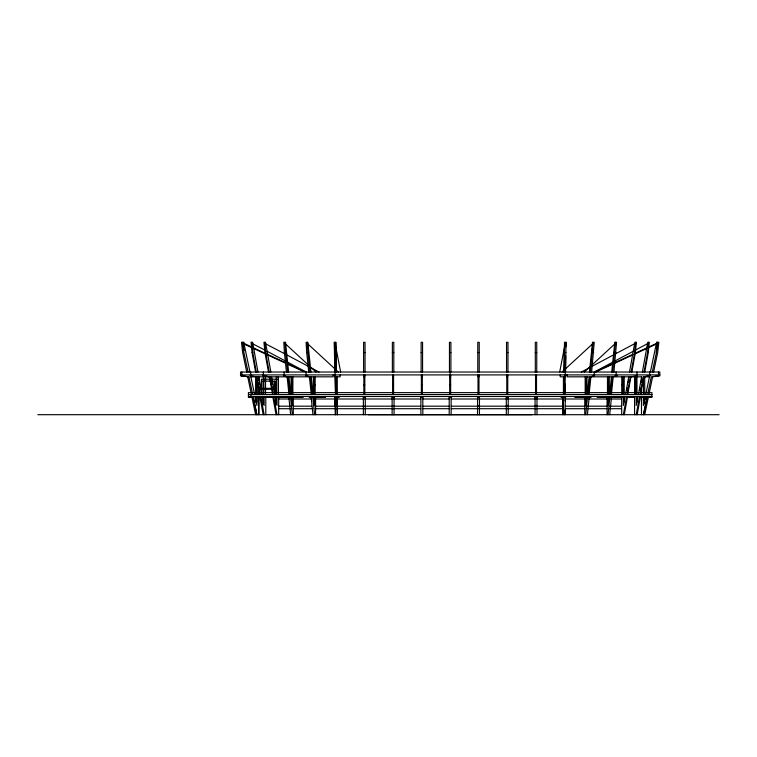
<?xml version="1.0" encoding="UTF-8"?>
<svg xmlns="http://www.w3.org/2000/svg" width="757" height="757" viewBox="0 0 757 757"><rect width="100%" height="100%" fill="white"/><g stroke="black" fill="none" stroke-linecap="round" stroke-linejoin="round"><path stroke-width="1.14" d="M564.135 372.028L564.599 342.306L566.037 342.306L565.564 372.028M563.104 414.694L563.426 397.434L565.659 397.434L565.659 396.479M563.965 372.028L564.514 342.306M563.804 393.375L564.116 376.825M563.974 393.375L564.287 376.825L564.921 374.904M564.76 393.375L564.94 383.913M564.93 393.375L565.242 376.825L565.876 374.904M565.394 372.028L565.697 356.027M565.867 346.876L565.952 342.306M565.101 400.888L565.167 397.434M565.015 414.694L565.337 397.434M590.375 372.028L592.986 342.306M591.624 372.028L594.236 342.306L592.513 342.306L589.419 372.028M612.678 372.028L615.299 342.306M613.927 372.028L616.548 342.306L614.816 342.306L611.722 372.028M631.158 372.028L634.678 352.525L635.691 342.306M631.877 372.028L635.397 352.525L636.41 342.306L634.858 342.306L629.502 372.028M644.037 372.028L647.557 352.525L648.569 342.306M644.756 372.028L648.276 352.525L649.288 342.306L647.737 342.306L642.381 372.028M586.561 397.434L585.719 405.487L585.719 397.434L590.98 397.434L590.98 396.479M587.394 393.451L589.126 376.825L567.182 376.825L567.182 374.904M585.719 414.694L587.517 397.434M588.35 393.451L590.082 376.825L594.51 375.86L594.51 374.904M589.183 393.451L590.914 376.825L594.51 375.86M587.385 414.694L589.183 397.434M609.697 393.451L611.429 376.825M608.032 414.694L609.83 397.434L622.074 397.434M610.662 393.451L612.394 376.825L616.813 375.86L616.813 374.904M615.829 344.596L616.066 342.306M611.486 393.451L613.217 376.825L616.813 375.86M609.688 414.694L611.486 397.434M657.483 342.306L656.319 352.525L657.606 342.306L656.527 342.306M625.755 393.451L628.755 376.825M626.834 390.129L627.231 387.906M628.234 382.361L628.632 380.146M623.342 414.694L626.455 397.434L634.745 397.434M627.411 393.451L630.411 376.825L637.12 375.86L637.12 374.904M627.894 393.451L630.893 376.825M624.298 414.694L627.411 397.434M638.634 393.451L641.633 376.825L590.082 376.825M639.712 390.129L640.11 387.906M641.113 382.361L641.51 380.146M636.221 414.694L639.334 397.434L645.238 397.434L643.8 404.342M640.29 393.451L643.289 376.825L649.998 375.86L649.998 374.904M640.772 393.451L643.772 376.825L649.998 375.86M637.176 414.694L640.29 397.434M559.697 372.028L565.214 343.479M645.068 397.434L643.393 405.487L643.403 396.479M645.939 393.451L649.468 376.825M650.358 372.028L656.66 342.306M643.393 414.694L646.98 397.434L651.919 397.434L651.919 392.637L248.428 392.637L248.428 397.434L253.377 397.434L256.954 414.694M643.564 414.694L647.15 397.434M647.85 393.451L651.294 376.825L658.543 375.86L658.543 374.904M652.269 372.028L656.442 352.525M656.697 348.021L657.89 342.306L658.845 342.306L657.682 352.525L653.613 372.028M644.727 414.694L648.323 397.434M649.156 393.451L652.619 376.825L659.811 375.86L659.811 372.028L240.546 372.028L240.546 375.86L248.968 376.825L241.805 375.86L241.843 372.028M252.507 343.706L264.846 350.065M243.896 343.281L251.456 346.924M562.025 372.028L593.015 343.479M584.328 372.028L615.318 343.479M285.077 343.527L308.269 364.893M581.338 372.028L589.599 367.637M591.662 366.539L613.331 355.005M615.403 353.907L635.009 343.479M647.888 343.479L594.217 372.028L594.273 374.904M594.614 372.028L632.937 354.304M635.066 353.32L656.518 343.404M595.674 372.028L633.07 354.796M635.208 353.812L657.795 343.404M593.043 343.706L593.128 343.583M243.82 342.306L242.742 342.306L243.905 352.525L248.078 372.028M336.382 372.028L335.834 342.306L334.32 342.306L334.783 372.028M257.976 372.028L252.611 342.306L251.059 342.306L252.072 352.525L252.791 352.525L256.311 372.028M270.855 372.028L265.489 342.306L263.938 342.306L264.95 352.525L265.669 352.525L269.189 372.028M288.625 372.028L285.531 342.306L283.809 342.306L284.395 352.525L285.635 352.525L287.669 372.028M310.938 372.028L307.844 342.306L306.112 342.306L306.699 352.525L307.948 352.525L309.973 372.028M334.424 352.525L335.853 352.525L336.212 372.028M363.606 352.525L365.044 352.525M392.372 352.525L393.81 352.525M421.129 352.525L422.567 352.525M449.459 352.525L450.898 352.525M477.781 352.525L479.219 352.525M506.547 352.525L507.985 352.525M535.303 352.525L536.741 352.525M564.495 352.525L565.933 352.525M592.409 352.525L593.649 352.525M614.712 352.525L615.961 352.525M634.678 352.525L635.397 352.525M647.557 352.525L648.276 352.525M240.546 374.904L659.811 374.904M250.349 374.904L250.349 375.86L250.832 374.904M263.228 374.904L263.228 375.86L269.937 376.825L272.936 393.451M283.534 374.904L283.534 375.86L287.963 376.825L289.694 393.451M305.847 374.904L305.847 375.86L310.266 376.825L311.998 393.451M334.471 374.904L334.471 375.86L335.427 375.86L336.07 376.825L336.373 393.375M363.843 375.86L364.808 375.86M392.609 375.86L393.564 375.86M421.375 375.86L422.33 375.86M449.696 375.86L450.652 375.86M478.017 375.86L478.982 375.86M506.783 375.86L507.739 375.86M535.549 375.86L536.505 375.86M564.921 375.86L565.876 375.86M637.12 375.86L636.637 374.904M658.543 375.86L658.505 372.028M250.643 376.825L257.058 376.825L260.058 393.451M258.241 376.825L263.89 376.825L263.89 393.375M265.073 376.825L333.175 376.825L333.175 374.904M334.471 375.86L335.114 376.825L340.139 376.825L340.139 374.904M363.843 376.825L364.808 376.825M392.609 376.825L393.564 376.825M421.375 376.825L422.33 376.825M449.696 376.825L450.652 376.825M478.017 376.825L478.982 376.825M506.783 376.825L507.739 376.825M535.549 376.825L536.505 376.825M565.242 376.825L563.587 376.825L563.587 393.375M643.289 376.825L649.705 376.825M277.194 379.219L261.373 379.219L261.373 392.202M314.344 384.972L315.167 384.972M363.843 384.972L364.808 384.972M392.609 384.972L393.564 384.972M421.375 384.972L422.33 384.972M449.696 384.972L450.652 384.972M621.923 384.972L622.396 384.972M634.801 384.972L635.284 384.972M248.428 394.558L651.919 394.558M248.428 396.479L651.919 396.479M264.827 397.434L303.103 397.434L303.103 396.479M315.016 397.434L325.415 397.434L325.415 396.479M363.369 397.434L365.281 397.434M392.126 397.434L394.047 397.434M420.892 397.434L422.813 397.434M449.213 397.434L451.134 397.434M477.544 397.434L479.455 397.434M506.301 397.434L508.221 397.434M535.067 397.434L536.987 397.434M279.068 398.996L289.6 398.996M293.11 398.996L311.704 398.996M315.177 398.996L420.722 398.996M423.078 398.996L448.996 398.996M451.352 398.996L563.113 398.996M565.451 398.996L585.17 398.996M588.653 398.996L607.237 398.996M610.748 398.996L621.279 398.996M477.544 405.487L479.455 405.487M506.301 405.487L508.221 405.487M535.067 405.487L536.987 405.487M279.068 406.187L290.773 406.187M293.11 406.187L311.704 406.187M315.177 406.187L420.722 406.187M423.078 406.187L448.996 406.187M451.352 406.187L563.113 406.187M565.451 406.187L585.17 406.187M587.489 406.187L607.237 406.187M609.574 406.187L621.279 406.187M279.068 408.704L290.773 408.704M293.11 408.704L312.859 408.704M315.177 408.704L420.722 408.704M423.078 408.704L448.996 408.704M451.352 408.704L563.113 408.704M565.451 408.704L585.17 408.704M587.489 408.704L607.237 408.704M609.574 408.704L621.279 408.704M368.394 414.694L531.953 414.694M37.85 414.694L719.15 414.694M263.228 375.86L269.454 376.825L272.454 393.451M250.349 375.86L257.058 376.825M265.347 343.706L284.954 353.907M305.847 375.86L309.433 376.825L311.174 393.451M283.534 375.86L287.13 376.825L288.862 393.451M243.773 343.971L251.248 347.416M253.387 348.4L285.446 363.171M287.584 364.155L303.614 371.536M253.586 347.908L285.512 362.679M287.641 363.663L305.733 372.028M287.017 355.005L319.009 372.028M266.909 351.163L285.493 361.051M287.556 362.149L306.131 372.028L306.074 374.904M307.342 343.479L338.322 372.028M309.992 366.473L316.019 372.028M244.123 350.311L242.458 342.306L241.502 342.306L242.675 352.525L246.735 372.028M247.738 376.825L251.201 393.451M252.024 397.434L255.62 414.694M243.697 342.306L249.99 372.028M250.879 376.825L254.418 393.451M255.289 397.434L256.954 405.487L256.945 396.479M256.065 402.033L255.118 397.434L264.127 397.434L264.127 405.487L262.679 397.434M248.968 376.825L252.507 393.451M253.207 397.434L256.784 414.694M335.805 346.905L340.65 372.028M275.557 397.434L277.005 405.487L277.005 397.434M271.593 376.825L274.602 393.451M271.318 377.932L271.716 380.146M272.113 382.361L272.52 384.584M272.917 386.799L273.315 389.013M273.892 397.434L277.005 414.694M264.95 352.525L268.47 372.028M272.936 397.434L276.05 414.694M261.714 393.451L258.714 376.825L258.733 380.317M258.44 377.932L258.837 380.146M259.235 382.361L259.642 384.584M260.039 386.799L260.436 389.013M261.014 397.434L264.127 414.694M256.576 376.825L259.575 393.451M252.072 352.525L255.592 372.028M260.058 397.434L263.171 414.694M311.231 376.825L312.963 393.451M314.628 414.694L312.83 397.434L309.376 397.434L309.376 396.479M306.708 343.451L306.954 345.741M306.699 352.525L308.733 372.028M311.174 397.434L312.963 414.694M291.483 397.434L292.325 405.487L292.325 397.434M288.919 376.825L290.65 393.451M290.527 397.434L292.325 414.694M284.395 352.525L286.42 372.028M288.862 397.434L290.66 414.694M264.657 342.306L265.669 352.525M251.778 342.306L252.791 352.525M307.361 342.306L307.948 352.525M285.048 342.306L285.635 352.525M337.092 397.434L337.243 405.487L337.243 397.434M336.922 397.434L337.243 414.694M336.24 376.825L336.543 393.375M335.285 376.825L335.588 393.375M334.405 342.306L334.954 372.028M335.114 376.825L335.417 393.375M335.181 397.434L335.332 405.487L335.332 397.434M335.01 397.434L335.332 414.694M335.748 342.306L335.853 352.525M650.727 396.479L650.727 397.434M650.556 396.479L650.556 397.434M649.657 372.028L649.657 374.904M649.525 374.904L649.525 375.86M644.727 376.825L644.727 393.375M644.727 397.434L644.727 399.734M643.564 397.434L643.564 404.342M643.526 376.825L643.441 393.375M642.447 396.479L642.447 397.434M641.529 376.825L641.529 381.481M641.529 389.23L641.529 393.498M641.482 397.434L641.482 414.694M637.176 397.434L637.176 402.033M636.997 372.028L636.997 374.904M636.94 376.825L636.94 393.375M636.457 376.825L636.457 393.375M635.284 376.825L635.284 393.498M634.801 376.825L634.801 393.498M634.565 397.434L634.565 414.694M630.524 396.479L630.524 397.434M629.569 396.479L629.569 397.434M624.298 397.434L624.298 402.033M624.061 376.825L624.061 393.375M623.579 376.825L623.579 393.375M622.396 376.825L622.396 393.498M621.923 376.825L621.923 393.498M621.677 397.434L621.677 414.694M616.189 372.028L616.189 374.904M615.99 374.904L615.99 375.86M613.284 396.479L613.284 397.434M611.628 396.479L611.628 397.434M609.271 376.825L609.271 393.375M608.448 376.825L608.448 393.375M608.032 397.434L608.032 405.487L608.865 397.434L597.245 397.434L597.245 396.479M607.483 376.825L607.483 393.498M607.067 397.434L607.067 414.694M593.677 374.904L593.677 375.86M589.315 396.479L589.315 397.434M586.968 376.825L586.968 393.375M586.136 376.825L586.136 393.375M585.18 376.825L585.18 393.498M584.764 414.694L584.764 397.434L574.942 397.434L574.942 396.479M565.252 372.028L565.252 374.904M564.845 410.086L564.845 414.694M564.542 383.913L564.542 393.375M564.372 384.972L564.372 393.498M563.747 396.479L563.747 397.434M563.416 393.498L563.416 376.825L560.218 376.825L560.218 374.904M563.104 397.434L563.104 405.487L563.255 397.434L561.192 397.434L561.192 396.479M562.934 397.434L562.934 414.694M536.987 396.479L536.987 414.694M536.741 372.028L536.741 342.306L535.303 342.306L535.303 372.028M536.505 374.904L536.505 393.498M535.549 374.904L535.549 393.498M535.067 396.479L535.067 414.694M508.221 396.479L508.221 414.694M507.985 372.028L507.985 342.306L506.547 342.306L506.547 372.028M507.739 374.904L507.739 393.498M506.783 374.904L506.783 393.498M506.301 396.479L506.301 414.694M479.455 396.479L479.455 414.694M479.219 372.028L479.219 342.306L477.781 342.306L477.781 372.028M478.982 374.904L478.982 393.498M478.017 374.904L478.017 393.498M477.544 396.479L477.544 414.694M451.134 396.479L451.134 414.694M450.898 372.028L450.898 342.306L449.459 342.306L449.459 372.028M450.652 374.904L450.652 393.498M450.178 372.028L450.178 374.904M449.696 374.904L449.696 393.498M449.213 396.479L449.213 414.694M422.813 396.479L422.813 414.694M422.567 372.028L422.567 342.306L421.129 342.306L421.129 372.028M422.33 374.904L422.33 393.498M421.375 374.904L421.375 393.498M420.892 396.479L420.892 414.694M394.047 396.479L394.047 414.694M393.81 372.028L393.81 342.306L392.372 342.306L392.372 372.028M393.564 374.904L393.564 393.498M392.609 374.904L392.609 393.498M392.126 396.479L392.126 414.694M365.281 396.479L365.281 414.694M365.044 372.028L365.044 342.306L363.606 342.306L363.606 372.028M364.808 374.904L364.808 393.498M363.843 374.904L363.843 393.498M363.369 396.479L363.369 414.694M339.164 396.479L339.164 397.434L334.698 397.434L334.698 396.479M337.414 397.434L337.414 414.694M336.941 376.825L336.941 393.498M336.77 376.825L336.77 393.375M336.61 396.479L336.61 397.434M335.815 376.825L335.815 391.009M335.427 374.904L335.427 375.86M335.502 397.434L335.502 414.694M335.096 372.028L335.096 374.904M315.584 397.434L315.584 414.694M315.167 376.825L315.167 393.498M314.212 376.825L314.212 393.375M313.379 376.825L313.379 393.375M311.032 396.479L311.032 397.434M306.67 374.904L306.67 375.86M293.281 397.434L293.281 414.694M292.864 376.825L292.864 393.498M291.909 376.825L291.909 393.375M291.076 376.825L291.076 393.375M288.729 396.479L288.729 397.434M287.064 396.479L287.064 397.434M284.367 374.904L284.367 375.86M284.159 372.028L284.159 374.904M278.671 397.434L278.671 414.694M278.434 376.825L278.434 393.498M276.769 376.825L276.769 393.375M276.286 376.825L276.286 393.375M276.05 397.434L276.05 404.342M275.274 381.14L275.274 388.332M275.274 389.287L275.274 393.508M274.318 392.448L274.318 389.287L261.856 389.287L261.856 393.508M270.779 396.479L270.779 397.434M269.823 396.479L269.823 397.434M265.792 397.434L265.792 414.694M265.546 376.825L265.546 393.498M263.71 374.904L263.71 375.86M263.351 372.028L263.351 374.904M263.408 376.825L263.408 393.375M263.171 397.434L263.171 404.342M258.818 376.825L258.818 380.317M258.818 387.101L258.818 393.498M258.866 397.434L258.866 414.694M258.733 391.36L258.733 393.498M258.695 397.434L258.695 414.694M257.9 396.479L257.9 397.434M256.916 376.825L256.916 393.375M256.831 376.825L256.831 393.375M256.784 397.434L256.784 402.033M255.62 376.825L255.62 393.375M255.62 397.434L255.62 402.033M250.983 394.558L250.983 396.479M250.69 372.028L250.69 374.904M249.791 396.479L249.791 397.434M249.621 396.479L249.621 397.434M241.89 374.904L241.89 375.86M624.799 397.434L623.342 405.487L623.342 397.434L624.799 397.434M637.678 397.434L636.221 405.487L636.221 397.434L637.678 397.434M274.318 381.14L261.856 381.14L261.856 388.332L274.318 388.332L274.318 381.14M314.628 397.434L313.786 397.434L314.628 405.487L314.628 397.434"/></g></svg>
